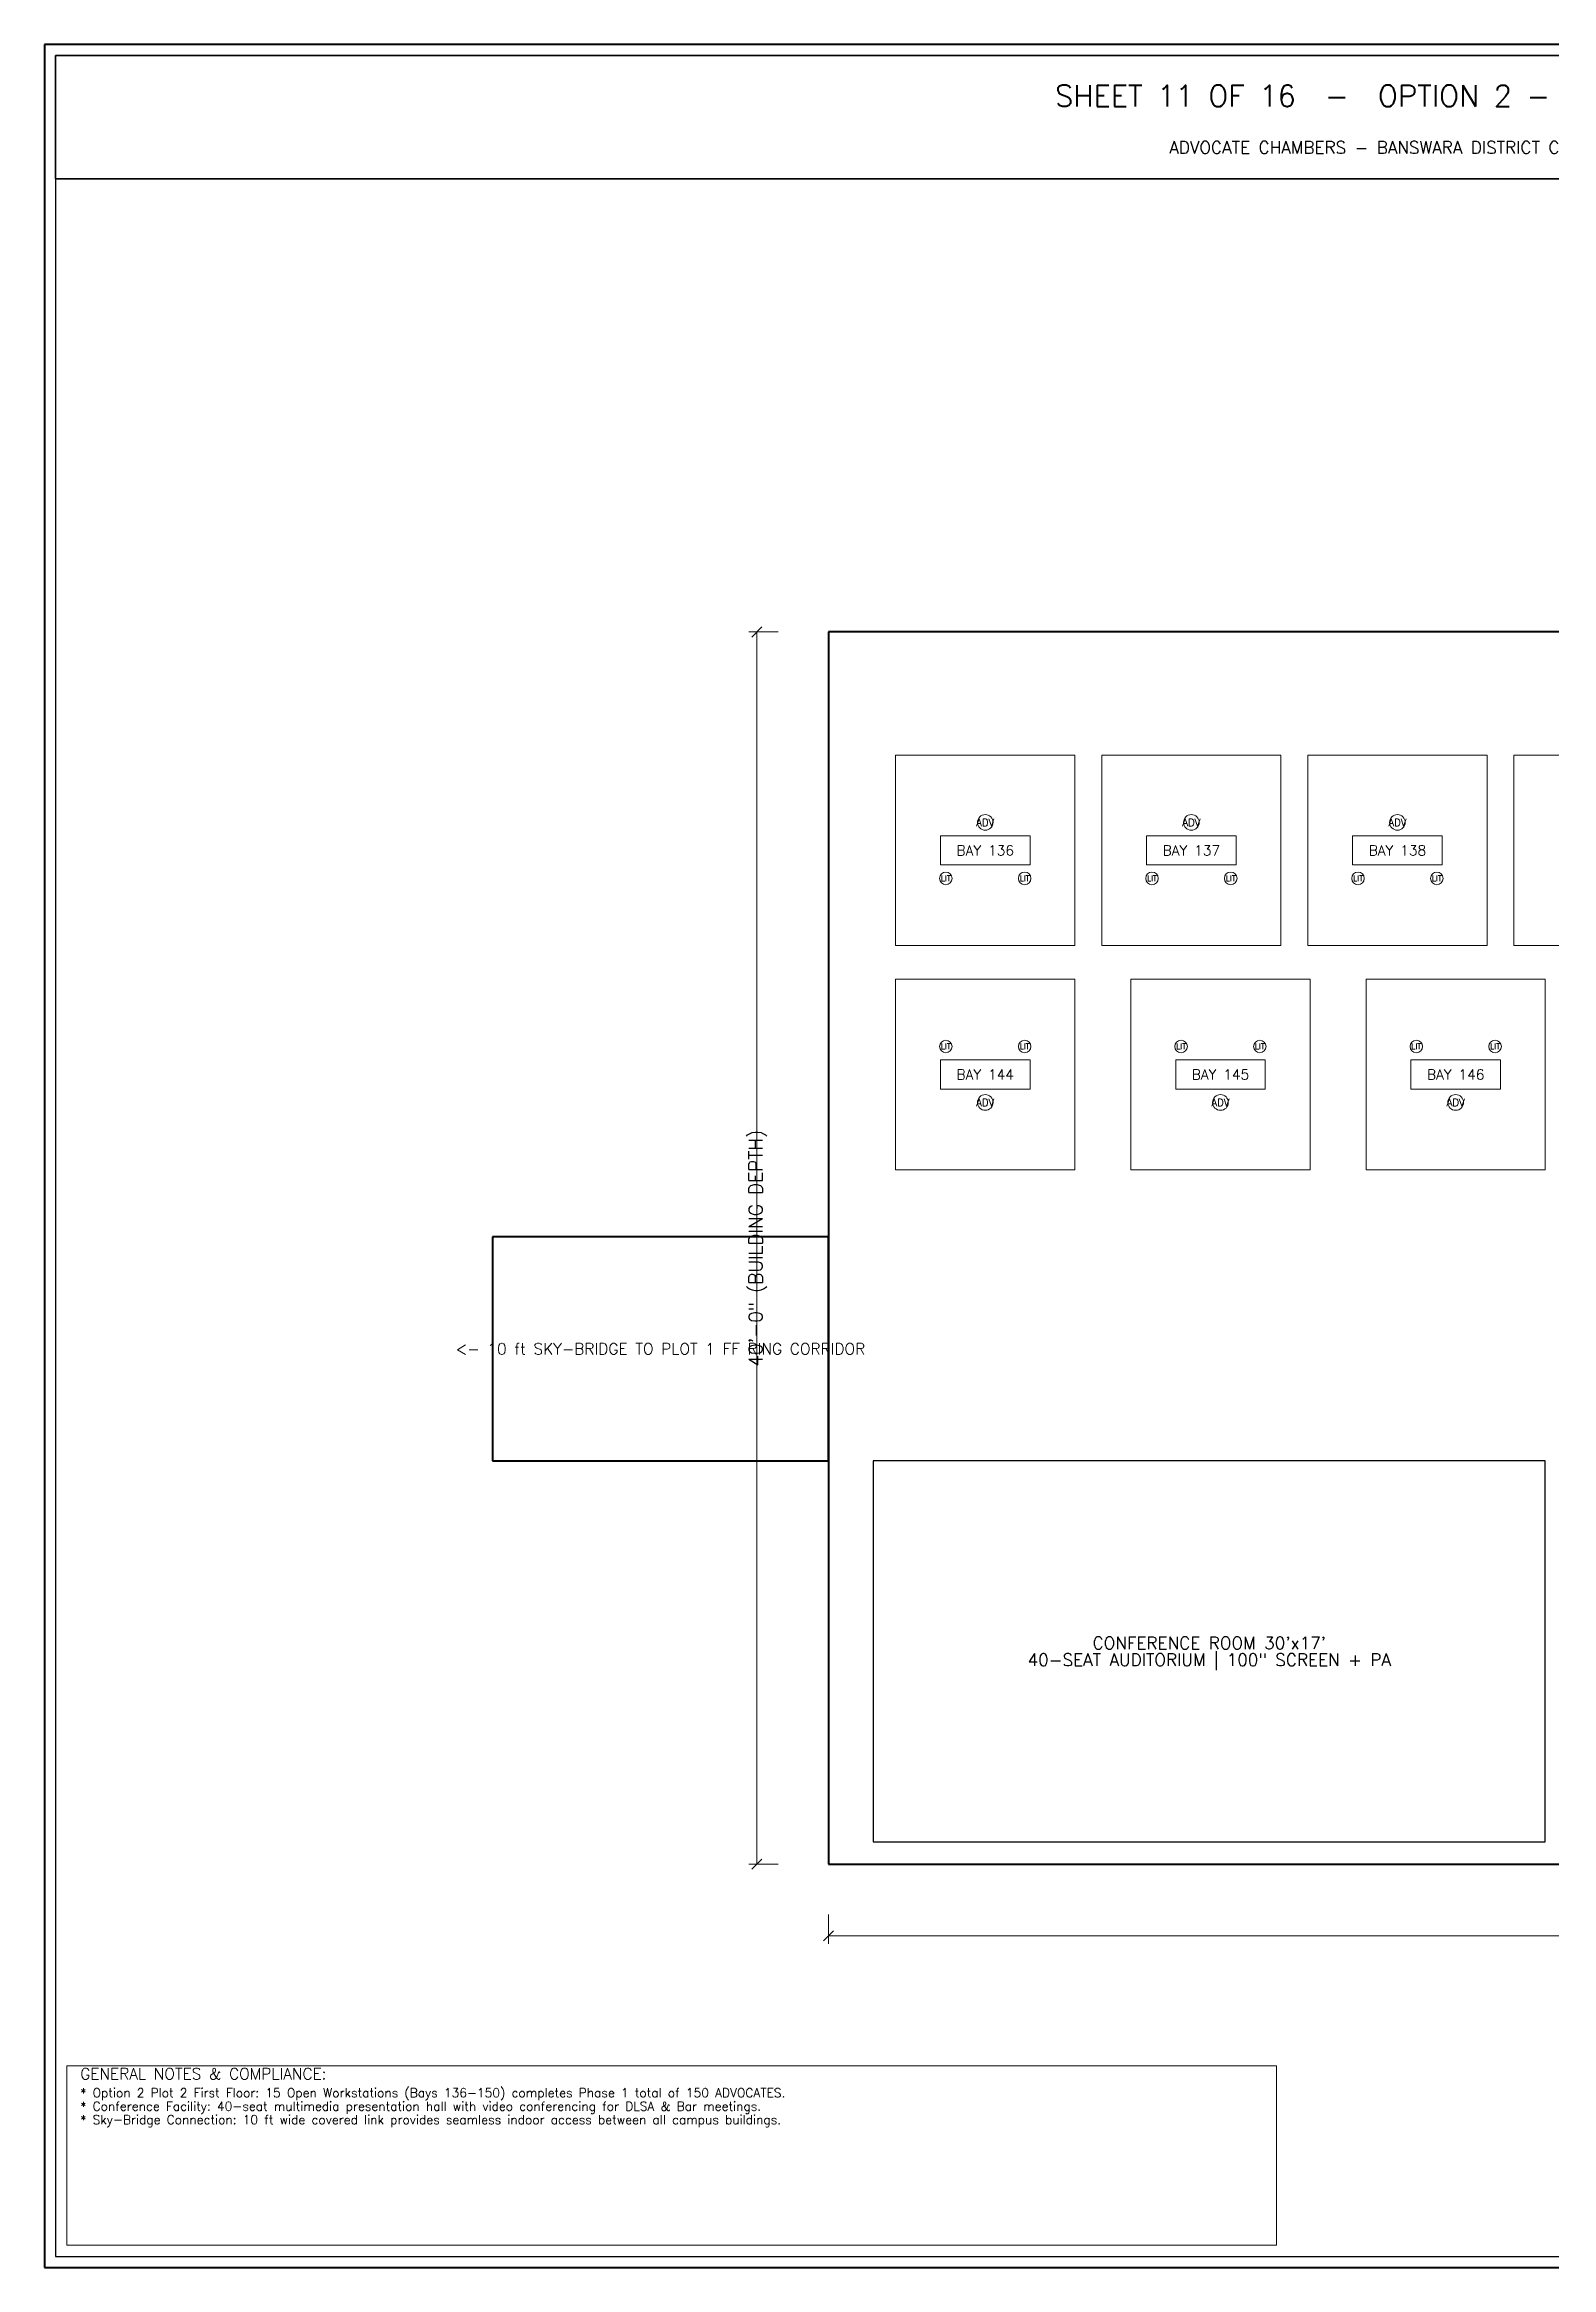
# Model space of a CAD drawing. Header units: inches. Extents: x 0 to 1800, y 0 to 1191.
# Drawn here: x 0 to 807, y 0 to 1191 of the extents above; entities that cross this region are included whole.
import ezdxf
from ezdxf.enums import TextEntityAlignment as Align

# ---------------------------------------------------------------- set-up
doc = ezdxf.new("R2010")
doc.units = ezdxf.units.IN
doc.header["$MEASUREMENT"] = 0
for name, color, linetype in [('A-BAY', 3, 'Continuous'), ('A-DIM', 4, 'Continuous'), ('A-FURN', 1, 'Continuous'), ('A-JALI', 6, 'Continuous'), ('A-ROOF', 5, 'Continuous'), ('A-TEXT', 7, 'Continuous'), ('A-TEXT-TTL', 7, 'Continuous'), ('A-TTLB', 7, 'Continuous'), ('A-WALL', 7, 'Continuous')]:
    doc.layers.add(name, color=color, linetype=linetype)
doc.styles.add('SIMPLEX', font='simplex.shx')

msp = doc.modelspace()

# ---------------------------------------------------------------- linework, layer by layer
at = {"layer": 'A-BAY', "lineweight": 15}
for p, q in [((552, 708), (552, 810)), ((662.4, 708), (662.4, 810)), ((772.8, 708), (772.8, 810)), ((456, 708), (552, 708)), ((566.4, 708), (662.4, 708)), ((676.8, 708), (772.8, 708)), ((787.2, 708), (883.2, 708)), ((552, 588), (552, 690)), ((678, 588), (678, 690)), ((804, 588), (804, 690)), ((456, 588), (552, 588)), ((582, 588), (678, 588)), ((708, 588), (804, 588))]:
    msp.add_line(p, q, dxfattribs=at)
at = {"layer": 'A-DIM', "lineweight": 13}
for p, q in [((393, 876), (377.4, 876)), ((393, 216), (377.4, 216)), ((420, 189), (420, 173.4))]:
    msp.add_line(p, q, dxfattribs=at)
at = {"layer": 'A-DIM', "lineweight": 30}
for p, q in [((378.9, 873.3), (384.3, 878.7)), ((378.9, 213.3), (384.3, 218.7)), ((417.3, 174.9), (422.7, 180.3))]:
    msp.add_line(p, q, dxfattribs=at)
at = {"layer": 'A-DIM', "lineweight": 18}
for p, q in [((381.6, 216), (381.6, 876)), ((420, 177.6), (1380, 177.6))]:
    msp.add_line(p, q, dxfattribs=at)
at = {"layer": 'A-FURN', "lineweight": 20}
for p, q in [((528, 766.8), (480, 766.8)), ((480, 766.8), (480, 751.2)), ((528, 751.2), (528, 766.8)), ((638.4, 766.8), (590.4, 766.8)), ((590.4, 766.8), (590.4, 751.2)), ((638.4, 751.2), (638.4, 766.8)), ((748.8, 766.8), (700.8, 766.8)), ((700.8, 766.8), (700.8, 751.2)), ((748.8, 751.2), (748.8, 766.8)), ((480, 751.2), (528, 751.2)), ((590.4, 751.2), (638.4, 751.2)), ((700.8, 751.2), (748.8, 751.2)), ((528, 646.8), (480, 646.8)), ((480, 646.8), (480, 631.2)), ((528, 631.2), (528, 646.8)), ((654, 646.8), (606, 646.8)), ((606, 646.8), (606, 631.2)), ((654, 631.2), (654, 646.8)), ((780, 646.8), (732, 646.8)), ((732, 646.8), (732, 631.2)), ((780, 631.2), (780, 646.8)), ((480, 631.2), (528, 631.2)), ((606, 631.2), (654, 631.2)), ((732, 631.2), (780, 631.2))]:
    msp.add_line(p, q, dxfattribs=at)
at = {"layer": 'A-FURN', "lineweight": 30}
for p, q in [((804, 432), (444, 432)), ((444, 432), (444, 228)), ((804, 228), (804, 432)), ((444, 228), (804, 228))]:
    msp.add_line(p, q, dxfattribs=at)
at = {"layer": 'A-FURN', "lineweight": 18}
for centre in [(504, 774), (614.4, 774), (724.8, 774), (504, 624), (630, 624), (756, 624)]:
    msp.add_circle(centre, 4.2, dxfattribs=at)
at = {"layer": 'A-FURN', "lineweight": 15}
for centre in [(482.9, 744), (525.1, 744), (593.3, 744), (635.5, 744), (703.7, 744), (745.9, 744), (482.9, 654), (525.1, 654), (608.9, 654), (651.1, 654), (734.9, 654), (777.1, 654)]:
    msp.add_circle(centre, 3.36, dxfattribs=at)
at = {"layer": 'A-JALI', "lineweight": 20}
for p, q in [((456, 810), (552, 810)), ((456, 708), (456, 810)), ((566.4, 810), (662.4, 810)), ((566.4, 708), (566.4, 810)), ((676.8, 810), (772.8, 810)), ((676.8, 708), (676.8, 810)), ((787.2, 810), (883.2, 810)), ((787.2, 708), (787.2, 810)), ((456, 690), (552, 690)), ((456, 588), (456, 690)), ((582, 690), (678, 690)), ((582, 588), (582, 690)), ((708, 690), (804, 690)), ((708, 588), (708, 690))]:
    msp.add_line(p, q, dxfattribs=at)
at = {"layer": 'A-ROOF', "lineweight": 40}
for p, q in [((420, 552), (240, 552)), ((240, 552), (240, 432)), ((420, 432), (420, 552)), ((240, 432), (420, 432))]:
    msp.add_line(p, q, dxfattribs=at)
at = {"layer": 'A-TTLB', "lineweight": 50}
for p, q in [((1800, 1190.7), (0, 1190.7)), ((0, 1190.7), (0, 0)), ((0, 0), (1800, 0))]:
    msp.add_line(p, q, dxfattribs=at)
at = {"layer": 'A-TTLB', "lineweight": 25}
for p, q in [((1794, 1184.7), (6, 1184.7)), ((6, 1184.7), (6, 6)), ((6, 6), (1794, 6))]:
    msp.add_line(p, q, dxfattribs=at)
at = {"layer": 'A-TTLB', "lineweight": 35}
for p, q in [((1794, 1184.7), (6, 1184.7)), ((6, 1184.7), (6, 1118.7)), ((6, 1118.7), (1794, 1118.7))]:
    msp.add_line(p, q, dxfattribs=at)
at = {"layer": 'A-TTLB', "lineweight": 20}
for p, q in [((660, 108), (12, 108)), ((12, 108), (12, 12)), ((660, 12), (660, 108)), ((12, 12), (660, 12))]:
    msp.add_line(p, q, dxfattribs=at)
at = {"layer": 'A-WALL', "lineweight": 50}
for p, q in [((1380, 876), (420, 876)), ((420, 876), (420, 216)), ((420, 216), (1380, 216))]:
    msp.add_line(p, q, dxfattribs=at)

# ---------------------------------------------------------------- texts
at = {"layer": 'A-BAY', "style": 'SIMPLEX'}
for s, p in [('BAY 136', (504, 759)), ('BAY 137', (614.4, 759)), ('BAY 138', (724.8, 759)), ('BAY 144', (504, 639)), ('BAY 145', (630, 639)), ('BAY 146', (756, 639))]:
    msp.add_text(s, height=5.4, dxfattribs=at).set_placement(p, align=Align.MIDDLE_CENTER)
at = {"layer": 'A-DIM', "style": 'SIMPLEX'}
msp.add_text('40\'-0" (BUILDING DEPTH)', height=7.2, rotation=90, dxfattribs=at).set_placement((377.4, 546), align=Align.TOP_CENTER)
at = {"layer": 'A-FURN', "style": 'SIMPLEX'}
for s, height, p in [('ADV', 3.96, (504, 774)), ('ADV', 3.96, (614.4, 774)), ('ADV', 3.96, (724.8, 774)), ('LIT', 3, (482.9, 744)), ('LIT', 3, (525.1, 744)), ('LIT', 3, (593.3, 744)), ('LIT', 3, (635.5, 744)), ('LIT', 3, (703.7, 744)), ('LIT', 3, (745.9, 744)), ('LIT', 3, (482.9, 654)), ('LIT', 3, (525.1, 654)), ('LIT', 3, (608.9, 654)), ('LIT', 3, (651.1, 654)), ('LIT', 3, (734.9, 654)), ('LIT', 3, (777.1, 654)), ('ADV', 3.96, (504, 624)), ('ADV', 3.96, (630, 624)), ('ADV', 3.96, (756, 624))]:
    msp.add_text(s, height=height, dxfattribs=at).set_placement(p, align=Align.MIDDLE_CENTER)
at = {"layer": 'A-ROOF', "style": 'SIMPLEX'}
msp.add_text('<- 10 ft SKY-BRIDGE TO PLOT 1 FF RING CORRIDOR', height=6, dxfattribs=at).set_placement((330, 492), align=Align.MIDDLE_CENTER)
at = {"layer": 'A-TEXT', "style": 'SIMPLEX'}
for s, p in [('* Option 2 Plot 2 First Floor: 15 Open Workstations (Bays 136-150) completes Phase 1 total of 150 ADVOCATES.', (19.2, 91.2)), ('* Conference Facility: 40-seat multimedia presentation hall with video conferencing for DLSA & Bar meetings.', (19.2, 84)), ('* Sky-Bridge Connection: 10 ft wide covered link provides seamless indoor access between all campus buildings.', (19.2, 76.8))]:
    msp.add_text(s, height=4.8, dxfattribs=at).set_placement(p)
at = {"layer": 'A-TEXT-TTL', "style": 'SIMPLEX'}
for s, height, p in [('SHEET 11 OF 16  -  OPTION 2 - PLOT 2 FIRST FLOOR PLAN (15 BAYS + CONF. + DINING)', 11.4, (900, 1163.1)), ('ADVOCATE CHAMBERS - BANSWARA DISTRICT COURT, RAJASTHAN  |  BAR ASSOCIATION & DLSA, BANSWARA  |  SCALE: 1/8" = 1\'-0"', 6.6, (900, 1135.5)), ("CONFERENCE ROOM 30'x17'", 6.6, (624, 334.5)), ('40-SEAT AUDITORIUM | 100" SCREEN + PA', 6.6, (624, 325.5))]:
    msp.add_text(s, height=height, dxfattribs=at).set_placement(p, align=Align.MIDDLE_CENTER)
msp.add_text('GENERAL NOTES & COMPLIANCE:', height=6, dxfattribs=at).set_placement((19.2, 100.8))

doc.saveas('drawing.dxf')
